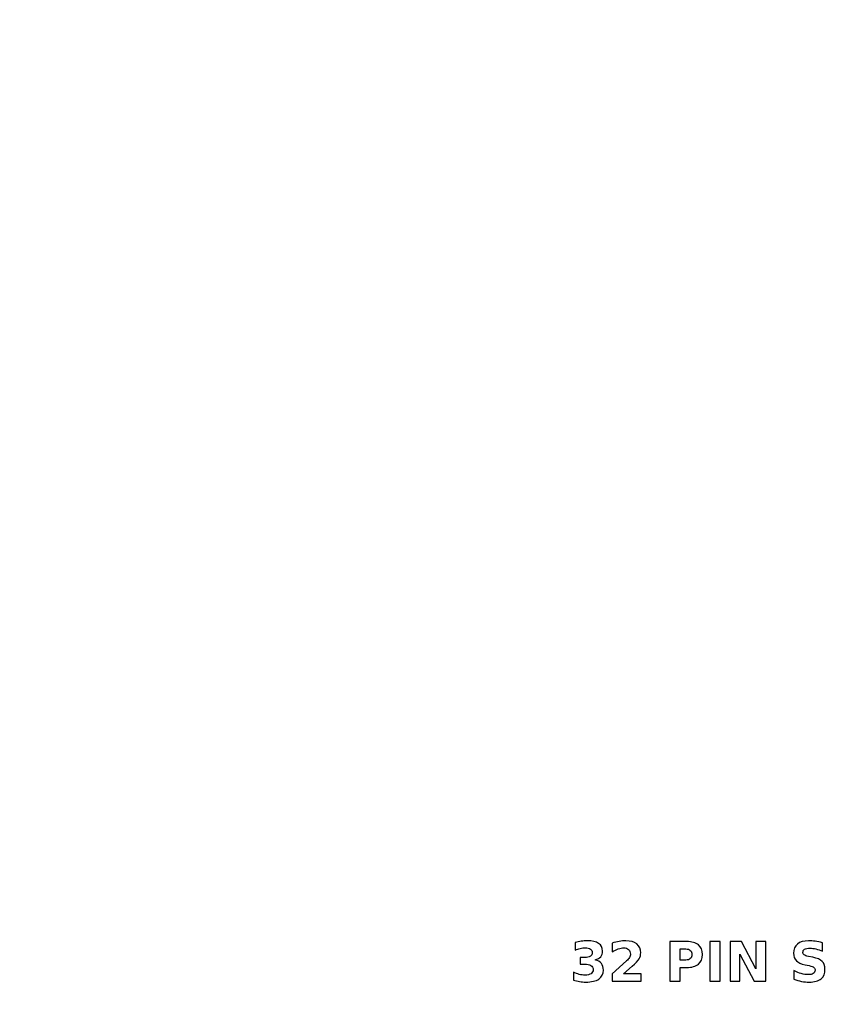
# Model space of a CAD drawing. Header units: centimetres. Extents: x -16.5 to -4.5, y -20.9 to -8.8.
# Drawn here: x -13.531 to -10.562, y -14.867 to -11.29 of the extents above; entities that cross this region are included whole.
import ezdxf

# ---------------------------------------------------------------- set-up
doc = ezdxf.new("R2010")
doc.units = ezdxf.units.CM
doc.header["$MEASUREMENT"] = 0
doc.layers.add('Layer 1', color=7, linetype='Continuous')

msp = doc.modelspace()

# ---------------------------------------------------------------- linework, layer by layer
at = {"layer": 'Layer 1', "color": 7, "lineweight": 35}
msp.add_open_spline([(-16.5, -8.85), (-16.5, -8.85), (-4.5, -8.85), (-4.5, -8.85), (-4.5, -8.85), (-4.5, -8.85), (-4.5, -20.85), (-4.5, -20.85), (-4.5, -20.85), (-4.5, -20.85), (-16.5, -20.85), (-16.5, -20.85), (-16.5, -20.85), (-16.5, -20.85), (-16.5, -8.85), (-16.5, -8.85)], degree=3, knots=[0, 0, 0, 0, 0.25, 0.25, 0.25, 0.25, 0.5, 0.5, 0.5, 0.5, 0.75, 0.75, 0.75, 0.75, 1, 1, 1, 1], dxfattribs=at)
at = {"layer": 'Layer 1', "color": 250, "lineweight": 100}
msp.add_open_spline([(-15.8, -9.55), (-15.8, -9.55), (-5.2, -9.55), (-5.2, -9.55), (-5.2, -9.55), (-5.2, -9.55), (-5.2, -20.15), (-5.2, -20.15), (-5.2, -20.15), (-5.2, -20.15), (-15.8, -20.15), (-15.8, -20.15), (-15.8, -20.15), (-15.8, -20.15), (-15.8, -9.55), (-15.8, -9.55)], degree=3, knots=[0, 0, 0, 0, 0.25, 0.25, 0.25, 0.25, 0.5, 0.5, 0.5, 0.5, 0.75, 0.75, 0.75, 0.75, 1, 1, 1, 1], dxfattribs=at)
at = {"layer": 'Layer 1', "color": 250}
for points, knots in [([(-11.42023, -14.73682), (-11.41043, -14.73935), (-11.40293, -14.74378), (-11.39783, -14.75005), (-11.39783, -14.75005), (-11.39273, -14.75635), (-11.39017, -14.76432), (-11.39017, -14.77402), (-11.39017, -14.77402), (-11.39017, -14.78848), (-11.3957, -14.79948), (-11.40677, -14.80702), (-11.40677, -14.80702), (-11.41783, -14.81452), (-11.43397, -14.81828), (-11.4552, -14.81828), (-11.4552, -14.81828), (-11.4627, -14.81828), (-11.4702, -14.81768), (-11.47773, -14.81648), (-11.47773, -14.81648), (-11.48523, -14.81528), (-11.49267, -14.81345), (-11.50003, -14.81105), (-11.50003, -14.81105), (-11.50003, -14.81105), (-11.50003, -14.78205), (-11.50003, -14.78205), (-11.50003, -14.78205), (-11.493, -14.78555), (-11.48603, -14.78822), (-11.4791, -14.79002), (-11.4791, -14.79002), (-11.47217, -14.79178), (-11.46533, -14.79268), (-11.45863, -14.79268), (-11.45863, -14.79268), (-11.44867, -14.79268), (-11.44103, -14.79095), (-11.43573, -14.78752), (-11.43573, -14.78752), (-11.43043, -14.78405), (-11.42777, -14.77912), (-11.42777, -14.77265), (-11.42777, -14.77265), (-11.42777, -14.76602), (-11.4305, -14.76098), (-11.43593, -14.75758), (-11.43593, -14.75758), (-11.44137, -14.75415), (-11.4494, -14.75245), (-11.46, -14.75245), (-11.46, -14.75245), (-11.46, -14.75245), (-11.47503, -14.75245), (-11.47503, -14.75245), (-11.47503, -14.75245), (-11.47503, -14.75245), (-11.47503, -14.72822), (-11.47503, -14.72822), (-11.47503, -14.72822), (-11.47503, -14.72822), (-11.45923, -14.72822), (-11.45923, -14.72822), (-11.45923, -14.72822), (-11.44977, -14.72822), (-11.44277, -14.72675), (-11.43813, -14.72378), (-11.43813, -14.72378), (-11.4335, -14.72082), (-11.4312, -14.71632), (-11.4312, -14.71028), (-11.4312, -14.71028), (-11.4312, -14.70468), (-11.43343, -14.70035), (-11.43793, -14.69732), (-11.43793, -14.69732), (-11.44243, -14.69425), (-11.44877, -14.69272), (-11.45697, -14.69272), (-11.45697, -14.69272), (-11.46303, -14.69272), (-11.46913, -14.69338), (-11.47533, -14.69475), (-11.47533, -14.69475), (-11.4815, -14.69612), (-11.48763, -14.69815), (-11.49377, -14.70082), (-11.49377, -14.70082), (-11.49377, -14.70082), (-11.49377, -14.67328), (-11.49377, -14.67328), (-11.49377, -14.67328), (-11.48633, -14.67118), (-11.479, -14.66962), (-11.4717, -14.66858), (-11.4717, -14.66858), (-11.4644, -14.66755), (-11.45727, -14.66702), (-11.45023, -14.66702), (-11.45023, -14.66702), (-11.4313, -14.66702), (-11.4171, -14.67012), (-11.4077, -14.67635), (-11.4077, -14.67635), (-11.3983, -14.68255), (-11.3936, -14.69192), (-11.3936, -14.70442), (-11.3936, -14.70442), (-11.3936, -14.71292), (-11.39583, -14.71992), (-11.40033, -14.72535), (-11.40033, -14.72535), (-11.40483, -14.73078), (-11.41147, -14.73462), (-11.42023, -14.73682)], [0, 0, 0, 0, 0.0344828, 0.0344828, 0.0344828, 0.0344828, 0.0689655, 0.0689655, 0.0689655, 0.0689655, 0.1034483, 0.1034483, 0.1034483, 0.1034483, 0.137931, 0.137931, 0.137931, 0.137931, 0.1724138, 0.1724138, 0.1724138, 0.1724138, 0.2068966, 0.2068966, 0.2068966, 0.2068966, 0.2413793, 0.2413793, 0.2413793, 0.2413793, 0.2758621, 0.2758621, 0.2758621, 0.2758621, 0.3103448, 0.3103448, 0.3103448, 0.3103448, 0.3448276, 0.3448276, 0.3448276, 0.3448276, 0.3793103, 0.3793103, 0.3793103, 0.3793103, 0.4137931, 0.4137931, 0.4137931, 0.4137931, 0.4482759, 0.4482759, 0.4482759, 0.4482759, 0.4827586, 0.4827586, 0.4827586, 0.4827586, 0.5172414, 0.5172414, 0.5172414, 0.5172414, 0.5517241, 0.5517241, 0.5517241, 0.5517241, 0.5862069, 0.5862069, 0.5862069, 0.5862069, 0.6206897, 0.6206897, 0.6206897, 0.6206897, 0.6551724, 0.6551724, 0.6551724, 0.6551724, 0.6896552, 0.6896552, 0.6896552, 0.6896552, 0.7241379, 0.7241379, 0.7241379, 0.7241379, 0.7586207, 0.7586207, 0.7586207, 0.7586207, 0.7931034, 0.7931034, 0.7931034, 0.7931034, 0.8275862, 0.8275862, 0.8275862, 0.8275862, 0.862069, 0.862069, 0.862069, 0.862069, 0.8965517, 0.8965517, 0.8965517, 0.8965517, 0.9310345, 0.9310345, 0.9310345, 0.9310345, 0.9655172, 0.9655172, 0.9655172, 0.9655172, 1, 1, 1, 1]), ([(-11.3166, -14.78782), (-11.3166, -14.78782), (-11.25243, -14.78782), (-11.25243, -14.78782), (-11.25243, -14.78782), (-11.25243, -14.78782), (-11.25243, -14.81545), (-11.25243, -14.81545), (-11.25243, -14.81545), (-11.25243, -14.81545), (-11.3584, -14.81545), (-11.3584, -14.81545), (-11.3584, -14.81545), (-11.3584, -14.81545), (-11.3584, -14.78782), (-11.3584, -14.78782), (-11.3584, -14.78782), (-11.3584, -14.78782), (-11.30516, -14.74085), (-11.30516, -14.74085), (-11.30516, -14.74085), (-11.3004, -14.73655), (-11.2969, -14.73235), (-11.29463, -14.72825), (-11.29463, -14.72825), (-11.29233, -14.72415), (-11.2912, -14.71988), (-11.2912, -14.71545), (-11.2912, -14.71545), (-11.2912, -14.70862), (-11.2935, -14.70312), (-11.2981, -14.69895), (-11.2981, -14.69895), (-11.30266, -14.69478), (-11.30876, -14.69272), (-11.3164, -14.69272), (-11.3164, -14.69272), (-11.32226, -14.69272), (-11.32866, -14.69398), (-11.33563, -14.69648), (-11.33563, -14.69648), (-11.3426, -14.69898), (-11.35006, -14.70272), (-11.358, -14.70765), (-11.358, -14.70765), (-11.358, -14.70765), (-11.358, -14.67562), (-11.358, -14.67562), (-11.358, -14.67562), (-11.34953, -14.67282), (-11.34116, -14.67068), (-11.3329, -14.66922), (-11.3329, -14.66922), (-11.32463, -14.66775), (-11.31653, -14.66702), (-11.30856, -14.66702), (-11.30856, -14.66702), (-11.29113, -14.66702), (-11.27756, -14.67085), (-11.2679, -14.67855), (-11.2679, -14.67855), (-11.25823, -14.68622), (-11.2534, -14.69692), (-11.2534, -14.71068), (-11.2534, -14.71068), (-11.2534, -14.71862), (-11.25546, -14.72602), (-11.25956, -14.73288), (-11.25956, -14.73288), (-11.26366, -14.73975), (-11.2723, -14.74895), (-11.28543, -14.76048), (-11.28543, -14.76048), (-11.28543, -14.76048), (-11.3166, -14.78782), (-11.3166, -14.78782)], [0, 0, 0, 0, 0.0526316, 0.0526316, 0.0526316, 0.0526316, 0.1052632, 0.1052632, 0.1052632, 0.1052632, 0.1578947, 0.1578947, 0.1578947, 0.1578947, 0.2105263, 0.2105263, 0.2105263, 0.2105263, 0.2631579, 0.2631579, 0.2631579, 0.2631579, 0.3157895, 0.3157895, 0.3157895, 0.3157895, 0.3684211, 0.3684211, 0.3684211, 0.3684211, 0.4210526, 0.4210526, 0.4210526, 0.4210526, 0.4736842, 0.4736842, 0.4736842, 0.4736842, 0.5263158, 0.5263158, 0.5263158, 0.5263158, 0.5789474, 0.5789474, 0.5789474, 0.5789474, 0.6315789, 0.6315789, 0.6315789, 0.6315789, 0.6842105, 0.6842105, 0.6842105, 0.6842105, 0.7368421, 0.7368421, 0.7368421, 0.7368421, 0.7894737, 0.7894737, 0.7894737, 0.7894737, 0.8421053, 0.8421053, 0.8421053, 0.8421053, 0.8947368, 0.8947368, 0.8947368, 0.8947368, 0.9473684, 0.9473684, 0.9473684, 0.9473684, 1, 1, 1, 1]), ([(-10.58763, -14.67425), (-10.58763, -14.67425), (-10.58763, -14.70508), (-10.58763, -14.70508), (-10.58763, -14.70508), (-10.59563, -14.70152), (-10.60346, -14.69882), (-10.61106, -14.69698), (-10.61106, -14.69698), (-10.61869, -14.69515), (-10.62589, -14.69425), (-10.63266, -14.69425), (-10.63266, -14.69425), (-10.64163, -14.69425), (-10.64829, -14.69548), (-10.65259, -14.69795), (-10.65259, -14.69795), (-10.65689, -14.70045), (-10.65903, -14.70428), (-10.65903, -14.70948), (-10.65903, -14.70948), (-10.65903, -14.71338), (-10.65759, -14.71645), (-10.65469, -14.71862), (-10.65469, -14.71862), (-10.65179, -14.72078), (-10.64653, -14.72268), (-10.63889, -14.72425), (-10.63889, -14.72425), (-10.63889, -14.72425), (-10.62289, -14.72745), (-10.62289, -14.72745), (-10.62289, -14.72745), (-10.60666, -14.73072), (-10.59516, -14.73565), (-10.58833, -14.74232), (-10.58833, -14.74232), (-10.58149, -14.74895), (-10.57806, -14.75838), (-10.57806, -14.77062), (-10.57806, -14.77062), (-10.57806, -14.78672), (-10.58283, -14.79868), (-10.59236, -14.80652), (-10.59236, -14.80652), (-10.60189, -14.81435), (-10.61646, -14.81828), (-10.63606, -14.81828), (-10.63606, -14.81828), (-10.64533, -14.81828), (-10.65459, -14.81742), (-10.66389, -14.81565), (-10.66389, -14.81565), (-10.67319, -14.81388), (-10.68253, -14.81128), (-10.69183, -14.80785), (-10.69183, -14.80785), (-10.69183, -14.80785), (-10.69183, -14.77612), (-10.69183, -14.77612), (-10.69183, -14.77612), (-10.68253, -14.78105), (-10.67353, -14.78478), (-10.66483, -14.78728), (-10.66483, -14.78728), (-10.65613, -14.78978), (-10.64776, -14.79105), (-10.63969, -14.79105), (-10.63969, -14.79105), (-10.63149, -14.79105), (-10.62519, -14.78968), (-10.62083, -14.78695), (-10.62083, -14.78695), (-10.61646, -14.78422), (-10.61429, -14.78032), (-10.61429, -14.77522), (-10.61429, -14.77522), (-10.61429, -14.77068), (-10.61576, -14.76715), (-10.61873, -14.76468), (-10.61873, -14.76468), (-10.62169, -14.76222), (-10.62759, -14.75998), (-10.63646, -14.75805), (-10.63646, -14.75805), (-10.63646, -14.75805), (-10.65103, -14.75482), (-10.65103, -14.75482), (-10.65103, -14.75482), (-10.66559, -14.75168), (-10.67626, -14.74672), (-10.68299, -14.73988), (-10.68299, -14.73988), (-10.68973, -14.73305), (-10.69309, -14.72382), (-10.69309, -14.71225), (-10.69309, -14.71225), (-10.69309, -14.69772), (-10.68839, -14.68655), (-10.67903, -14.67875), (-10.67903, -14.67875), (-10.66966, -14.67092), (-10.65619, -14.66702), (-10.63859, -14.66702), (-10.63859, -14.66702), (-10.63059, -14.66702), (-10.62236, -14.66762), (-10.61389, -14.66882), (-10.61389, -14.66882), (-10.60543, -14.67002), (-10.59666, -14.67182), (-10.58763, -14.67425)], [0, 0, 0, 0, 0.0357143, 0.0357143, 0.0357143, 0.0357143, 0.0714286, 0.0714286, 0.0714286, 0.0714286, 0.1071429, 0.1071429, 0.1071429, 0.1071429, 0.1428571, 0.1428571, 0.1428571, 0.1428571, 0.1785714, 0.1785714, 0.1785714, 0.1785714, 0.2142857, 0.2142857, 0.2142857, 0.2142857, 0.25, 0.25, 0.25, 0.25, 0.2857143, 0.2857143, 0.2857143, 0.2857143, 0.3214286, 0.3214286, 0.3214286, 0.3214286, 0.3571429, 0.3571429, 0.3571429, 0.3571429, 0.3928571, 0.3928571, 0.3928571, 0.3928571, 0.4285714, 0.4285714, 0.4285714, 0.4285714, 0.4642857, 0.4642857, 0.4642857, 0.4642857, 0.5, 0.5, 0.5, 0.5, 0.5357143, 0.5357143, 0.5357143, 0.5357143, 0.5714286, 0.5714286, 0.5714286, 0.5714286, 0.6071429, 0.6071429, 0.6071429, 0.6071429, 0.6428571, 0.6428571, 0.6428571, 0.6428571, 0.6785714, 0.6785714, 0.6785714, 0.6785714, 0.7142857, 0.7142857, 0.7142857, 0.7142857, 0.75, 0.75, 0.75, 0.75, 0.7857143, 0.7857143, 0.7857143, 0.7857143, 0.8214286, 0.8214286, 0.8214286, 0.8214286, 0.8571429, 0.8571429, 0.8571429, 0.8571429, 0.8928571, 0.8928571, 0.8928571, 0.8928571, 0.9285714, 0.9285714, 0.9285714, 0.9285714, 0.9642857, 0.9642857, 0.9642857, 0.9642857, 1, 1, 1, 1]), ([(-11.14706, -14.66965), (-11.14706, -14.66965), (-11.08466, -14.66965), (-11.08466, -14.66965), (-11.08466, -14.66965), (-11.0661, -14.66965), (-11.05186, -14.67378), (-11.04193, -14.68202), (-11.04193, -14.68202), (-11.032, -14.69025), (-11.02703, -14.70198), (-11.02703, -14.71722), (-11.02703, -14.71722), (-11.02703, -14.73248), (-11.032, -14.74425), (-11.04193, -14.75248), (-11.04193, -14.75248), (-11.05186, -14.76072), (-11.0661, -14.76485), (-11.08466, -14.76485), (-11.08466, -14.76485), (-11.08466, -14.76485), (-11.10946, -14.76485), (-11.10946, -14.76485), (-11.10946, -14.76485), (-11.10946, -14.76485), (-11.10946, -14.81545), (-11.10946, -14.81545), (-11.10946, -14.81545), (-11.10946, -14.81545), (-11.14706, -14.81545), (-11.14706, -14.81545), (-11.14706, -14.81545), (-11.14706, -14.81545), (-11.14706, -14.66965), (-11.14706, -14.66965)], [0, 0, 0, 0, 0.1111111, 0.1111111, 0.1111111, 0.1111111, 0.2222222, 0.2222222, 0.2222222, 0.2222222, 0.3333333, 0.3333333, 0.3333333, 0.3333333, 0.4444444, 0.4444444, 0.4444444, 0.4444444, 0.5555556, 0.5555556, 0.5555556, 0.5555556, 0.6666667, 0.6666667, 0.6666667, 0.6666667, 0.7777778, 0.7777778, 0.7777778, 0.7777778, 0.8888889, 0.8888889, 0.8888889, 0.8888889, 1, 1, 1, 1]), ([(-11.10946, -14.69688), (-11.10946, -14.69688), (-11.10946, -14.73762), (-11.10946, -14.73762), (-11.10946, -14.73762), (-11.10946, -14.73762), (-11.08866, -14.73762), (-11.08866, -14.73762), (-11.08866, -14.73762), (-11.08136, -14.73762), (-11.07573, -14.73585), (-11.07176, -14.73228), (-11.07176, -14.73228), (-11.0678, -14.72875), (-11.0658, -14.72372), (-11.0658, -14.71722), (-11.0658, -14.71722), (-11.0658, -14.71068), (-11.0678, -14.70568), (-11.07176, -14.70215), (-11.07176, -14.70215), (-11.07573, -14.69865), (-11.08136, -14.69688), (-11.08866, -14.69688), (-11.08866, -14.69688), (-11.08866, -14.69688), (-11.10946, -14.69688), (-11.10946, -14.69688)], [0, 0, 0, 0, 0.1428571, 0.1428571, 0.1428571, 0.1428571, 0.2857143, 0.2857143, 0.2857143, 0.2857143, 0.4285714, 0.4285714, 0.4285714, 0.4285714, 0.5714286, 0.5714286, 0.5714286, 0.5714286, 0.7142857, 0.7142857, 0.7142857, 0.7142857, 0.8571429, 0.8571429, 0.8571429, 0.8571429, 1, 1, 1, 1]), ([(-11.00049, -14.66965), (-11.00049, -14.66965), (-10.96289, -14.66965), (-10.96289, -14.66965), (-10.96289, -14.66965), (-10.96289, -14.66965), (-10.96289, -14.81545), (-10.96289, -14.81545), (-10.96289, -14.81545), (-10.96289, -14.81545), (-11.00049, -14.81545), (-11.00049, -14.81545), (-11.00049, -14.81545), (-11.00049, -14.81545), (-11.00049, -14.66965), (-11.00049, -14.66965)], [0, 0, 0, 0, 0.25, 0.25, 0.25, 0.25, 0.5, 0.5, 0.5, 0.5, 0.75, 0.75, 0.75, 0.75, 1, 1, 1, 1]), ([(-10.92609, -14.66965), (-10.92609, -14.66965), (-10.88409, -14.66965), (-10.88409, -14.66965), (-10.88409, -14.66965), (-10.88409, -14.66965), (-10.83106, -14.76965), (-10.83106, -14.76965), (-10.83106, -14.76965), (-10.83106, -14.76965), (-10.83106, -14.66965), (-10.83106, -14.66965), (-10.83106, -14.66965), (-10.83106, -14.66965), (-10.79543, -14.66965), (-10.79543, -14.66965), (-10.79543, -14.66965), (-10.79543, -14.66965), (-10.79543, -14.81545), (-10.79543, -14.81545), (-10.79543, -14.81545), (-10.79543, -14.81545), (-10.83743, -14.81545), (-10.83743, -14.81545), (-10.83743, -14.81545), (-10.83743, -14.81545), (-10.89046, -14.71545), (-10.89046, -14.71545), (-10.89046, -14.71545), (-10.89046, -14.71545), (-10.89046, -14.81545), (-10.89046, -14.81545), (-10.89046, -14.81545), (-10.89046, -14.81545), (-10.92609, -14.81545), (-10.92609, -14.81545), (-10.92609, -14.81545), (-10.92609, -14.81545), (-10.92609, -14.66965), (-10.92609, -14.66965)], [0, 0, 0, 0, 0.1, 0.1, 0.1, 0.1, 0.2, 0.2, 0.2, 0.2, 0.3, 0.3, 0.3, 0.3, 0.4, 0.4, 0.4, 0.4, 0.5, 0.5, 0.5, 0.5, 0.6, 0.6, 0.6, 0.6, 0.7, 0.7, 0.7, 0.7, 0.8, 0.8, 0.8, 0.8, 0.9, 0.9, 0.9, 0.9, 1, 1, 1, 1])]:
    msp.add_open_spline(points, degree=3, knots=knots, dxfattribs=at)

doc.saveas('drawing.dxf')
